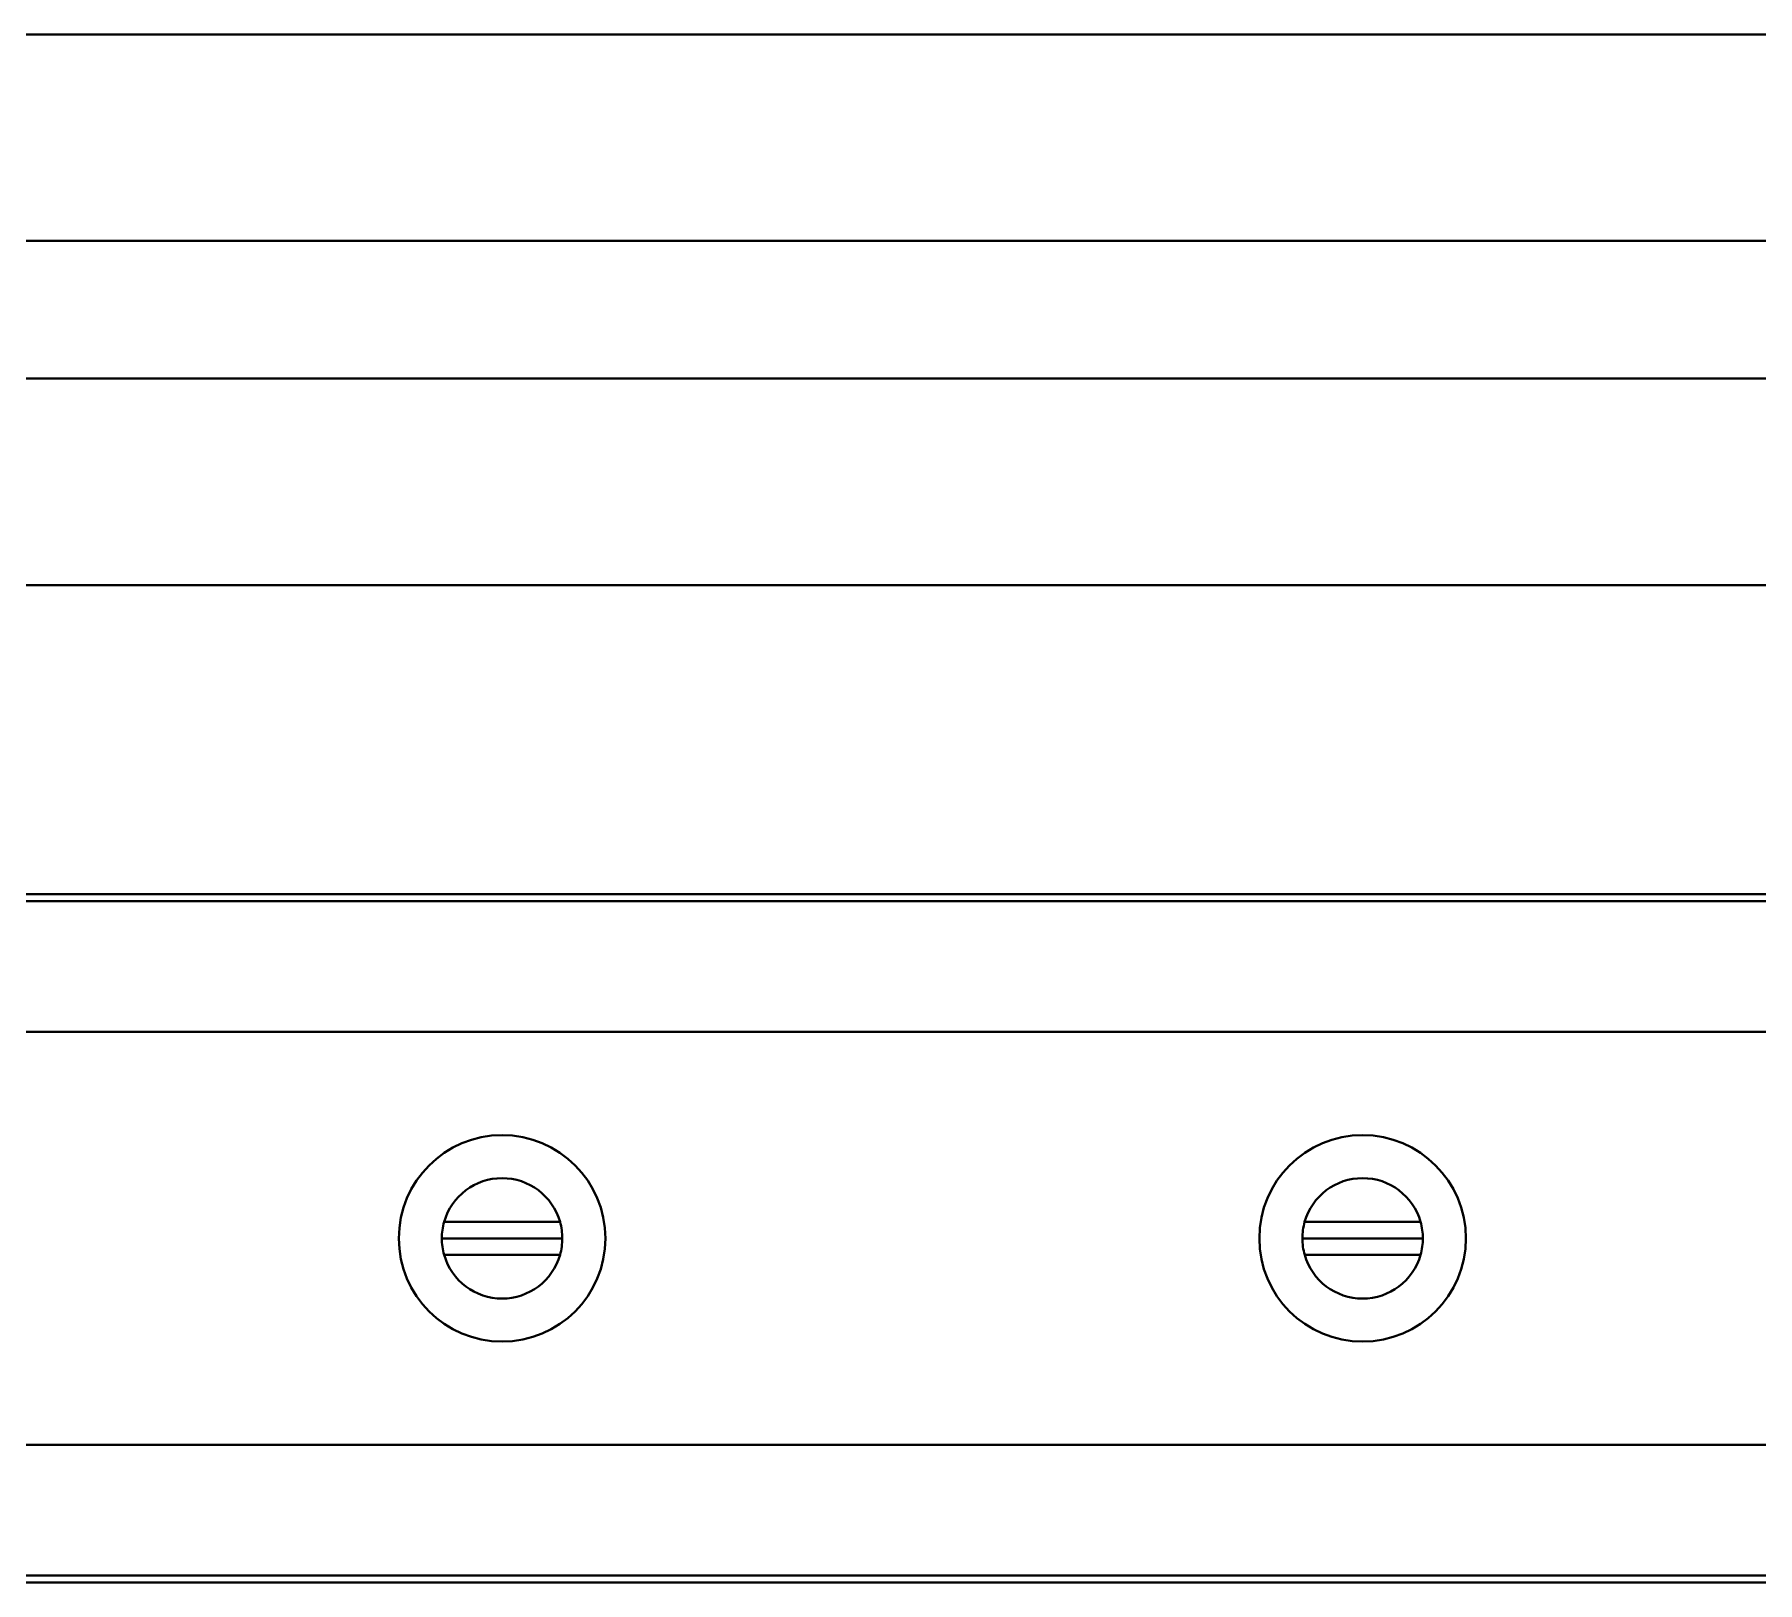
# Model space of a CAD drawing. Header units: millimetres. Extents: x 15 to 415, y 5 to 292.
# Drawn here: x 110.51 to 123.03, y 101.75 to 113 of the extents above; entities that cross this region are included whole.
import ezdxf

# ---------------------------------------------------------------- set-up
doc = ezdxf.new("R2010")
doc.units = ezdxf.units.MM
doc.layers.add('Geometries', color=7, linetype='Continuous')

msp = doc.modelspace()

# ---------------------------------------------------------------- linework, layer by layer
at = {"layer": 'Geometries', "linetype": 'Continuous', "lineweight": 40}
for p, q in [((135.0017, 112.9996), (97.9968, 112.9996)), ((136.602, 111.4996), (98.102, 111.4996)), ((135.0017, 110.4996), (98.102, 110.4996)), ((136.349, 108.9996), (98.102, 108.9996)), ((136.7289, 106.7548), (97.9968, 106.7548)), ((136.7289, 106.7048), (97.9968, 106.7048)), ((97.9968, 105.7548), (136.1826, 105.7548)), ((114.3279, 104.3742), (113.4861, 104.3742)), ((120.5779, 104.3742), (119.7361, 104.3742)), ((114.3445, 104.2548), (113.4695, 104.2548)), ((120.5945, 104.2548), (119.7195, 104.2548)), ((114.3279, 104.1354), (113.4861, 104.1354)), ((120.5779, 104.1354), (119.7361, 104.1354)), ((97.9968, 102.7548), (135.1868, 102.7548)), ((135.1868, 101.8048), (97.9968, 101.8048)), ((135.1868, 101.7548), (97.9968, 101.7548))]:
    msp.add_line(p, q, dxfattribs=at)
for centre in [(113.907, 104.2548), (120.157, 104.2548)]:
    msp.add_circle(centre, 0.75, dxfattribs=at)
for centre, start, end in [((113.907, 104.2548), 15.82752, 164.17248), ((120.157, 104.2548), 15.82752, 164.17248), ((113.907, 104.2548), 164.17248, 180.00901), ((113.907, 104.2548), 0, 15.82752), ((120.157, 104.2548), 164.17248, 180.00901), ((120.157, 104.2548), 0, 15.82752), ((113.907, 104.2548), 180.00901, 195.84625), ((113.907, 104.2548), 344.15375, 0), ((120.157, 104.2548), 180.00901, 195.84625), ((120.157, 104.2548), 344.15375, 0), ((113.907, 104.2548), 195.84625, 344.15375), ((120.157, 104.2548), 195.84625, 344.15375)]:
    msp.add_arc(centre, 0.4375, start, end, dxfattribs=at)

doc.saveas('drawing.dxf')
